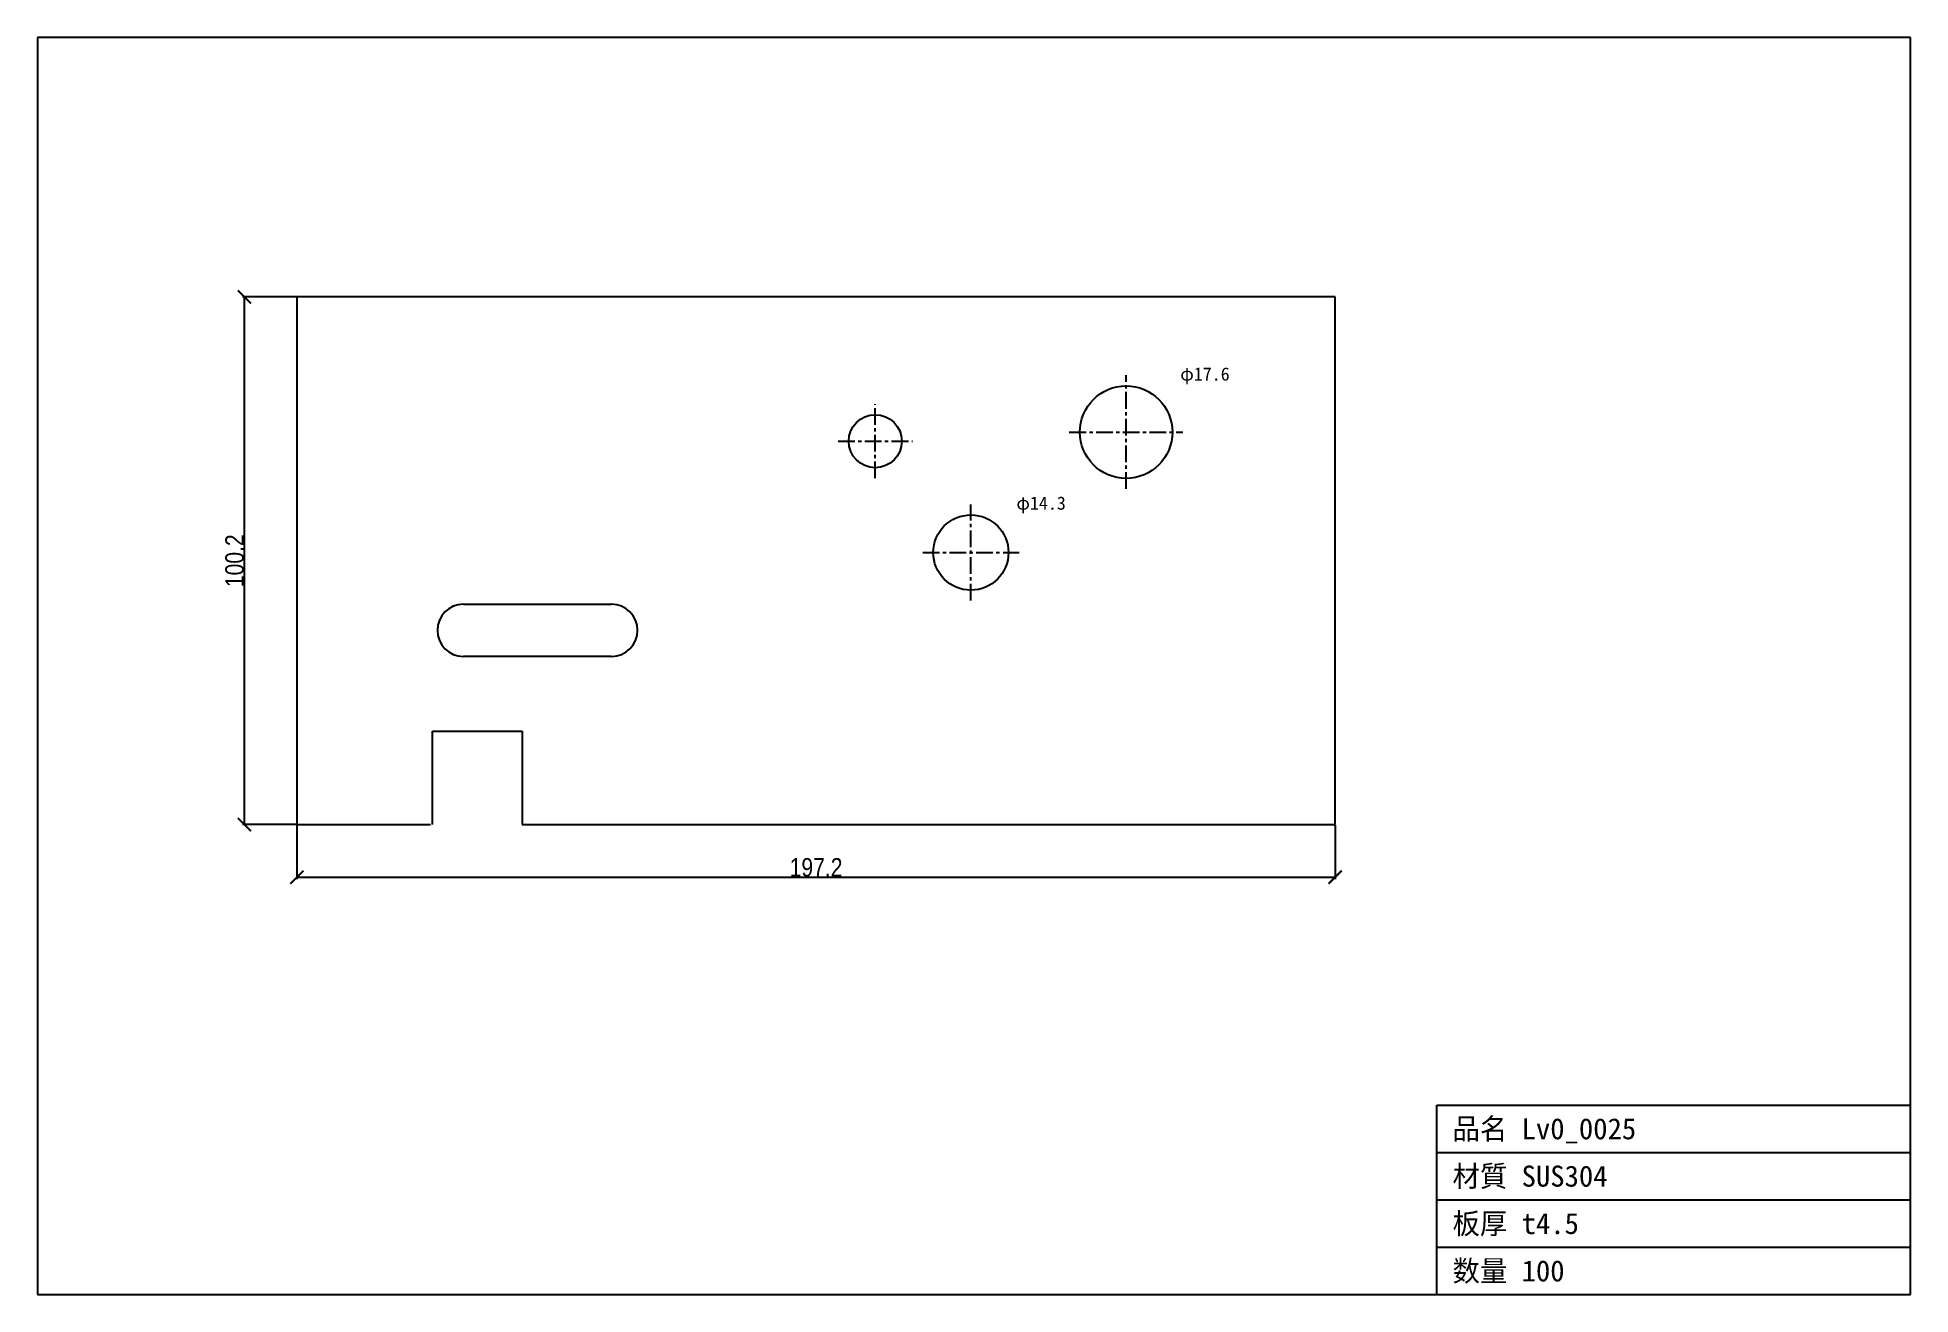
# Model space of a CAD drawing. Header units: millimetres. Extents: x -49 to 306, y -89 to 150.
import ezdxf

# ---------------------------------------------------------------- set-up
doc = ezdxf.new("R2010")
doc.units = ezdxf.units.MM
doc.linetypes.add('CENTER', pattern=[5.08, 3.175, -0.635, 0.635, -0.635])
for name, color, linetype in [('CENTER', 7, 'Continuous'), ('CUT', 7, 'Continuous'), ('DIM', 7, 'Continuous'), ('FRAME', 7, 'Continuous'), ('TEXT', 7, 'Continuous')]:
    doc.layers.add(name, color=color, linetype=linetype)
doc.styles.add('OpenSansCondensed-Light', font='OpenSansCondensed-Light.ttf')
doc.dimstyles.new('EZDXF', dxfattribs={"dimtxt": 0.25, "dimasz": 0.175, "dimexe": 0.375, "dimexo": 0.125, "dimgap": 0.1, "dimtad": 1, "dimlfac": 100, "dimzin": 12, "dimdsep": 46, "dimtxsty": 'OpenSansCondensed-Light', "dimblk": 'ARCHTICK', "dimcen": 2.5, "dimazin": 3, "dimtfac": 0.5, "dimtmove": 2, "dimatfit": 3})

# ---------------------------------------------------------------- blocks, each defined once
blk = doc.blocks.new('_ARCHTICK')
at = {"color": 0, "linetype": 'BYBLOCK', "const_width": 0.15}
blk.add_lwpolyline([(-0.5, -0.5), (0.5, 0.5)], dxfattribs=at)

msp = doc.modelspace()

# ---------------------------------------------------------------- linework, layer by layer
at = {"layer": 'CENTER', "color": 1, "linetype": 'CENTER'}
for p, q in [((157.49, 63.77), (157.49, 85.35)), ((109.85, 65.79), (109.85, 79.88)), ((102.8, 72.83), (116.89, 72.83)), ((146.7, 74.56), (168.28, 74.56)), ((128.01, 42.54), (128.01, 60.82)), ((118.87, 51.68), (137.15, 51.68))]:
    msp.add_line(p, q, dxfattribs=at)
at = {"layer": 'CUT'}
for p, q in [((197.2, 100.25), (0, 100.25)), ((0, 100.25), (0, 0)), ((197.2, 0), (197.2, 100.25)), ((31.62, 41.86), (59.74, 41.86)), ((59.74, 31.94), (31.62, 31.94)), ((25.77, 0), (25.77, 17.77)), ((25.77, 17.77), (42.77, 17.77)), ((42.77, 17.77), (42.77, 0)), ((0, 0), (25.39, 0)), ((42.77, 0), (197.2, 0))]:
    msp.add_line(p, q, dxfattribs=at)
for centre, radius in [((157.49, 74.56), 8.79), ((109.85, 72.83), 5.04), ((128.01, 51.68), 7.14)]:
    msp.add_circle(centre, radius, dxfattribs=at)
for centre, start, end in [((31.62, 36.9), 90, -90), ((59.74, 36.9), -90, 90)]:
    msp.add_arc(centre, 4.96, start, end, dxfattribs=at)
at = {"layer": 'FRAME'}
for p, q in [((306.5, 149.55), (-49.3, 149.55)), ((-49.3, 149.55), (-49.3, -89.3)), ((306.5, -89.3), (306.5, 149.55)), ((216.5, -89.3), (216.5, -53.3)), ((216.5, -53.3), (306.5, -53.3)), ((216.5, -62.3), (306.5, -62.3)), ((216.5, -71.3), (306.5, -71.3)), ((216.5, -80.3), (306.5, -80.3)), ((-49.3, -89.3), (306.5, -89.3))]:
    msp.add_line(p, q, dxfattribs=at)

# ---------------------------------------------------------------- texts
at = {"layer": 'TEXT'}
for s, height, p in [('φ17.6', 2.5, (167.78, 84.35)), ('φ14.3', 2.5, (136.65, 59.82)), ('品名 Lv0_0025', 4, (219.5, -59.8)), ('材質 SUS304', 4, (219.5, -68.8)), ('板厚 t4.5', 4, (219.5, -77.8)), ('数量 100', 4, (219.5, -86.8))]:
    msp.add_text(s, height=height, dxfattribs=at).set_placement(p)

# ---------------------------------------------------------------- dimensions: what is measured, and where the dimension line sits
at = {"layer": 'DIM'}
msp.add_linear_dim(base=(-10, 0), p1=(0, 0), p2=(0, 100.2459), angle=90, dimstyle='EZDXF', override={"dimtxt": 3.5, "dimasz": 2.5, "dimdec": 1, "dimlfac": 1}, dxfattribs=at).render()
msp.add_linear_dim(base=(0, -10), p1=(0, 0), p2=(197.2, 0), dimstyle='EZDXF', override={"dimtxt": 3.5, "dimasz": 2.5, "dimdec": 1, "dimlfac": 1}, dxfattribs=at).render()

doc.saveas('drawing.dxf')
